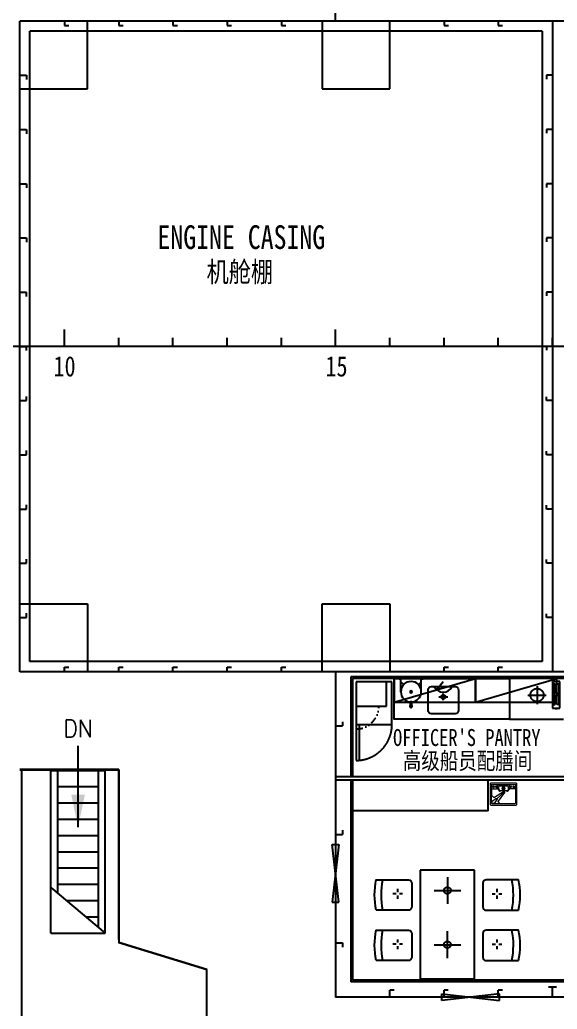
# Model space of a CAD drawing. Header units: millimetres. Extents: x -1838618 to -1600818, y -1770412 to -1553248.
# Drawn here: x -1752682 to -1744751, y -1695325 to -1680727 of the extents above; entities that cross this region are included whole.
import ezdxf
from ezdxf.enums import TextEntityAlignment as Align

# ---------------------------------------------------------------- set-up
doc = ezdxf.new("R2010")
doc.units = ezdxf.units.MM
doc.header["$LTSCALE"] = 100
for name, pattern in [('CENTER', [2, 1.25, -0.25, 0.25, -0.25]), ('CENTER2', [28.575, 19.05, -3.175, 3.175, -3.175]), ('DIVIDE', [1.25, 0.5, -0.25, 0, -0.25, 0, -0.25]), ('HIDDEN', [9.525, 6.35, -3.175]), ('PHANTOM2', [31.75, 15.875, -3.175, 3.175, -3.175, 3.175, -3.175])]:
    doc.linetypes.add(name, pattern=pattern)
for name, color, linetype in [('CENTER', 6, 'CENTER2'), ('Eq', 4, 'PHANTOM2'), ('FUN', 3, 'Continuous'), ('Furniture', 3, 'Continuous')]:
    doc.layers.add(name, color=color, linetype=linetype)
doc.styles.add('ROMANS4', font='romans.shx', dxfattribs={"width": 0.8, "height": 400, "bigfont": 'hzdx.shx'})
doc.styles.add('ROMANT', font='', dxfattribs={"width": 0.8})
doc.styles.get('ROMANT').set_extended_font_data('SimSun')

# ---------------------------------------------------------------- blocks, each defined once
blk = doc.blocks.new('67')
at = {"color": 4}
for p, q in [((6600, 0), (6600, 250)), ((10600, 0), (10600, 250)), ((5940, 0), (5940, 125)), ((6600, 0), (6600, 125)), ((7400, 0), (7400, 125)), ((8200, 0), (8200, 125)), ((9000, 0), (9000, 125)), ((9800, 0), (9800, 125)), ((11400, 0), (11400, 125)), ((12200, 0), (12200, 125)), ((13000, 0), (13000, 125)), ((13800, 0), (13800, 125))]:
    blk.add_line(p, q, dxfattribs=at)
at = {"color": 4, "ltscale": 100}
blk.add_line((26787, 0), (-4089, 0), dxfattribs=at)
at = {"color": 4, "style": 'ROMANT', "width": 0.8}
for s, p in [('10', (6437, -444)), ('15', (10450, -444))]:
    blk.add_text(s, height=300, dxfattribs=at).set_placement(p)
blk = doc.blocks.new('A DECK')
at = {"color": 6}
for p, q in [((-15200, -6250, 1770), (-16660, -6250, 1770)), ((-16635, -6250, 1770), (-16635, -11605, 1770)), ((-15200, -6250, 1770), (-15200, -8800, 1770)), ((-15200, -8750, 1770), (-15200, -6250, 1770)), ((-13900, -9200, 1770), (-15200, -8800, 1770)), ((-13900, -10995, 1770), (-13900, -9200, 1770))]:
    blk.add_line(p, q, dxfattribs=at)
blk = doc.blocks.new('冷热饮水机')
at = {"layer": 'CENTER', "color": 2, "linetype": 'Continuous', "lineweight": 20}
for p, q in [((0, 180), (0, -180)), ((269, 190), (10, 190)), ((25, 165), (25, -64)), ((268, 175), (35, 175)), ((269, 190), (245, 190)), ((245, 175), (245, 104)), ((266, 146), (270, 191)), ((275, 195), (274, 195)), ((275, 195), (276, 195)), ((284, 146), (280, 191)), ((330, 190), (281, 190)), ((330, 190), (281, 190)), ((305, 175), (282, 175)), ((305, 190), (305, -190)), ((330, 190), (330, -190)), ((190, 14), (64, -78)), ((203, 14), (99, -98)), ((203, 1), (117, -131)), ((272, 109), (209, 60)), ((277, 101), (215, 52)), ((279, 67), (235, 67)), ((266, 146), (266, 142)), ((282, 140), (268, 140)), ((268, 93), (291, 91)), ((284, 146), (284, 142)), ((289, -57), (289, 57)), ((300, 81), (300, -81)), ((25, -61), (25, -165)), ((86, -98), (31, -140)), ((54, -77), (34, -57)), ((99, -111), (60, -169)), ((143, -166), (118, -141)), ((272, -109), (209, -60)), ((277, -101), (215, -52)), ((235, -68), (279, -68)), ((245, -175), (245, -104)), ((266, -146), (266, -142)), ((266, -146), (270, -191)), ((268, -93), (291, -91)), ((282, -140), (268, -140)), ((284, -146), (280, -191)), ((284, -146), (284, -142)), ((10, -190), (269, -190)), ((32, -169), (31, -168)), ((35, -175), (139, -175)), ((268, -175), (139, -175)), ((275, -195), (274, -195)), ((275, -195), (276, -195)), ((281, -190), (330, -190)), ((282, -175), (305, -175)), ((282, -175), (282, -175))]:
    blk.add_line(p, q, dxfattribs=at)
blk.add_lwpolyline([(214, 52), (214, -52)], dxfattribs=at)
for centre, radius in [((252, 0), 22.5), ((231, 0), 1.18), ((232, 7), 1.18), ((235, 12), 1.18), ((236, 0), 1.18), ((238, 6), 1.18), ((240, 17), 1.18), ((241, 11), 1.18), ((242, 0), 1.18), ((243, 5), 1.18), ((245, 20), 1.18), ((246, 14), 1.18), ((247, 9), 1.18), ((252, 0), 4.72), ((252, 21), 1.18), ((252, 16), 1.18), ((252, 10), 1.18), ((257, 9), 1.18), ((259, 20), 1.18), ((258, 14), 1.18), ((261, 5), 1.18), ((262, 0), 1.18), ((263, 11), 1.18), ((264, 17), 1.18), ((266, 6), 1.18), ((268, 0), 1.18), ((269, 12), 1.18), ((272, 7), 1.18), ((273, 0), 1.18), ((232, -7), 1.18), ((235, -12), 1.18), ((238, -6), 1.18), ((240, -17), 1.18), ((241, -11), 1.18), ((243, -5), 1.18), ((245, -20), 1.18), ((246, -14), 1.18), ((247, -9), 1.18), ((252, -10), 1.18), ((252, -16), 1.18), ((252, -21), 1.18), ((257, -9), 1.18), ((258, -14), 1.18), ((259, -20), 1.18), ((261, -5), 1.18), ((263, -11), 1.18), ((264, -17), 1.18), ((266, -6), 1.18), ((269, -12), 1.18), ((272, -7), 1.18)]:
    blk.add_circle(centre, radius, dxfattribs=at)
for centre, radius, start, end in [((10, 180), 10, 90, 180), ((35, 165), 10, 90, 180), ((274, 191), 4, 90, 175.339), ((276, 191), 4, 4.661, 90), ((196, 7), 9.31, 315.4795, 135.4795), ((212, 56), 5, 119.9405, 318.0133), ((255, 104), 10, 180, 265), ((275, 105), 11, 244.3622, 191.0241), ((268, 142), 2, 180, 270), ((275, 105), 8, 255.6568, 179.4388), ((275, 105), 5, 296.0637, 132.8753), ((279, 57), 10, 0, 90), ((282, 142), 2, 270, 0), ((290, 81), 10, 0, 85), ((30, -61), 5, 45, 180), ((51, -154), 24, 144.597, 215.403), ((59, -72), 8, 225, 306.1539), ((93, -105), 9.31, 315.4795, 135.4795), ((123, -136), 8, 146.702, 225), ((212, -56), 5, 41.9867, 240.0595), ((255, -104), 10, 95, 180), ((275, -105), 11, 168.9759, 115.6378), ((268, -142), 2, 90, 180), ((275, -105), 8, 180.5612, 104.3432), ((275, -105), 5, 227.1247, 63.9363), ((279, -57), 10, 270, 0), ((282, -142), 2, 0, 90), ((290, -81), 10, 275, 0), ((10, -180), 10, 180, 270), ((35, -165), 10, 180, 270), ((46, -149), 24, 234.597, 305.403), ((139, -170), 5, 270, 45), ((274, -191), 4, 184.661, 270), ((276, -191), 4, 270, 355.339)]:
    blk.add_arc(centre, radius, start, end, dxfattribs=at)
blk = doc.blocks.new('A$C6E272F53')
at = {"layer": 'Eq', "linetype": 'ByBlock'}
for p, q in [((52, 341), (0, 341)), ((42, 354), (42, 328)), ((239, 328), (42, 328)), ((95, 328), (129, 286)), ((52, 13), (0, 13)), ((239, 26), (42, 26)), ((42, 26), (42, 0)), ((95, 26), (129, 68))]:
    blk.add_line(p, q, dxfattribs=at)
at = {"layer": 'Eq'}
for p, q in [((472, 177), (370, 177)), ((434, 187), (385, 187)), ((434, 167), (385, 167)), ((448, 205), (448, 149))]:
    blk.add_line(p, q, dxfattribs=at)
at = {"layer": 'Eq', "linetype": 'ByBlock'}
for radius in [151, 15.1]:
    blk.add_circle((234, 177), radius, dxfattribs=at)
at = {"layer": 'Eq'}
blk.add_circle((448, 177), 17.3, dxfattribs=at)
blk = doc.blocks.new('A$C54C34D97')
at = {"layer": 'Eq'}
for points in [[(12, 40), (0, 40), (0, 70), (12, 70)], [(12, 110), (12, 0), (405, 0), (405, 110)], [(206, 95), (64, 95), (64, 68), (206, 68)], [(206, 15), (64, 15), (64, 42), (206, 42)], [(369, 95), (227, 95), (227, 68), (369, 68)], [(369, 15), (227, 15), (227, 42), (369, 42)]]:
    blk.add_lwpolyline(points, close=True, dxfattribs=at)
blk = doc.blocks.new('A$C32B87A7B')
at = {"layer": 'Eq', "linetype": 'CENTER', "ltscale": 50}
for p, q in [((134, 268), (134, 0)), ((0, 134), (268, 134))]:
    blk.add_line(p, q, dxfattribs=at)
at = {"layer": 'Eq'}
blk.add_circle((134, 134), 97, dxfattribs=at)
blk = doc.blocks.new('餐用椅子')
at = {"color": 2, "linetype": 'Continuous'}
for p, q in [((0, 0), (-477, 0)), ((-527, -50), (-528, -400)), ((-478, -450), (0, -450))]:
    blk.add_line(p, q, dxfattribs=at)
at = {"color": 1, "linetype": 'CENTER', "ltscale": 54.848087}
for p, q in [((-319, -184), (-319, -136)), ((-391, -209), (-344, -209)), ((-319, -281), (-319, -234)), ((-294, -209), (-247, -209))]:
    blk.add_line(p, q, dxfattribs=at)
at = {"color": 2, "linetype": 'Continuous'}
for centre, radius, start, end in [((-477, -50), 50, 89.9532, 179.9532), ((-1203, -224), 1126, 348.4294, 11.4873), ((-1117, -223), 1139, 348.4968, 11.4198), ((-478, -400), 50, 179.9532, 269.9532)]:
    blk.add_arc(centre, radius, start, end, dxfattribs=at)
blk = doc.blocks.new('window')
at = {"color": 4}
for p, q in [((-426, 50), (-426, -50)), ((-426, -50), (426, 50)), ((426, -50), (-426, 50)), ((426, 50), (426, -50))]:
    blk.add_line(p, q, dxfattribs=at)
blk = doc.blocks.new('DER')
at = {"color": 6}
for p, q in [((0, -4800), (0, -2250)), ((-4660, -14400), (-4660, -4800)), ((3400.3, -4800), (-4660, -4800)), ((-4000, -4800), (-4000, -4865)), ((-3660, -5800), (-3660, -4800)), ((-3200, -4800), (-3200, -4865)), ((-2400, -4800), (-2400, -4865)), ((-1600, -4800), (-1600, -4865)), ((-800, -4800), (-800, -4865)), ((-200, -4800), (-200, -5800)), ((800, -5800), (800, -4800)), ((1600, -4800), (1600, -4865)), ((2400, -4800), (2400, -4865)), ((3200, -4800), (3200, -14400)), ((-4000, -4865), (-3935, -4865)), ((-3200, -4865), (-3135, -4865)), ((-2400, -4865), (-2335, -4865)), ((-1600, -4865), (-1535, -4865)), ((-800, -4865), (-735, -4865)), ((1600, -4865), (1665, -4865)), ((2400, -4865), (2465, -4865)), ((-4660, -5600), (-4560, -5600)), ((-4560, -5600), (-4560, -5663)), ((3200, -5600), (3110, -5600)), ((3110, -5600), (3110, -5656)), ((-4660, -5800), (-3660, -5800)), ((-200, -5800), (800, -5800)), ((-4660, -6400), (-4560, -6400)), ((-4560, -6400), (-4560, -6463)), ((3200, -6400), (3110, -6400)), ((3110, -6400), (3110, -6456)), ((-4660, -7200), (-4560, -7200)), ((-4560, -7200), (-4560, -7263)), ((3200, -7200), (3110, -7200)), ((3110, -7200), (3110, -7256)), ((-4660, -8000), (-4560, -8000)), ((-4560, -8000), (-4560, -8063)), ((3200, -8000), (3110, -8000)), ((3110, -8000), (3110, -8056)), ((-4660, -8800), (-4560, -8800)), ((-4560, -8863), (-4560, -8800)), ((3200, -8800), (3110, -8800)), ((3110, -8800), (3110, -8856)), ((-4660, -9600), (-4560, -9600)), ((-4560, -9663), (-4560, -9600)), ((3200, -9600), (3110, -9600)), ((3110, -9600), (3110, -9656)), ((-4560, -10400), (-4560, -10337)), ((3110, -10400), (3110, -10344)), ((-4660, -10400), (-4560, -10400)), ((3200, -10400), (3110, -10400)), ((-4660, -11200), (-4560, -11200)), ((-4560, -11200), (-4560, -11137)), ((3110, -11200), (3110, -11144)), ((3200, -11200), (3110, -11200)), ((-4560, -12000), (-4560, -11937)), ((3110, -12000), (3110, -11944)), ((-4660, -12000), (-4560, -12000)), ((3200, -12000), (3110, -12000)), ((-4660, -12800), (-4560, -12800)), ((-4560, -12800), (-4560, -12737)), ((3110, -12800), (3110, -12744)), ((3200, -12800), (3110, -12800)), ((-4660, -13400), (-3660, -13400)), ((-3660, -13400), (-3660, -14400)), ((-200, -14400), (-200, -13400)), ((-200, -13400), (800, -13400)), ((800, -13400), (800, -14400)), ((-4560, -13600), (-4560, -13537)), ((3110, -13600), (3110, -13544)), ((-4660, -13600), (-4560, -13600)), ((3200, -13600), (3110, -13600)), ((3400, -14400), (-4660, -14400)), ((-4000, -14400), (-4000, -14335)), ((-4000, -14335), (-3935, -14335)), ((-3200, -14400), (-3200, -14335)), ((-3200, -14335), (-3135, -14335)), ((-2400, -14400), (-2400, -14335)), ((-2400, -14335), (-2335, -14335)), ((-1600, -14400), (-1600, -14335)), ((-1600, -14335), (-1535, -14335)), ((-800, -14400), (-800, -14335)), ((-800, -14335), (-735, -14335)), ((0, -14400), (0, -17627)), ((1600, -14400), (1600, -14335)), ((1600, -14335), (1665, -14335)), ((2400, -14400), (2400, -14335)), ((2400, -14335), (2465, -14335)), ((100, -15137), (100, -15200)), ((0, -15200), (100, -15200)), ((100, -16737), (100, -16800)), ((0, -16800), (100, -16800)), ((0, -17627), (0, -19200)), ((0, -18400), (100, -18400)), ((100, -18400), (100, -18463)), ((800, -19200), (800, -19100)), ((863, -19100), (800, -19100)), ((1600, -19200), (1600, -19100)), ((1663, -19100), (1600, -19100)), ((2400, -19200), (2400, -19100)), ((2463, -19100), (2400, -19100)), ((3140, -19050), (3260, -19050)), ((3200, -19200), (3200, -19050)), ((4074.1, -19200), (0, -19200))]:
    blk.add_line(p, q, dxfattribs=at)
at = {"color": 2, "ltscale": 10}
for p, q in [((-4510, -14250.4), (-4510, -4950)), ((3050, -4950), (-4510, -4950)), ((3050, -4950), (3050, -14250.4)), ((3050, -14250.4), (-4510, -14250.4)), ((2249.8, -16450), (249.8, -16450))]:
    blk.add_line(p, q, dxfattribs=at)
at = {"color": 2}
for p, q in [((-4660, -9600), (-4660, -9475)), ((225, -14475), (225, -15950)), ((3950, -14475), (225, -14475)), ((250, -14500), (250, -15950)), ((3950, -14500), (250, -14500)), ((3950, -15950), (0, -15950)), ((4000, -16000), (0, -16000)), ((225, -16000), (225, -18975)), ((250, -16000), (250, -18950)), ((2249.8, -16450), (2249.8, -16000)), ((2049.8, -17330), (1249.8, -17330)), ((8275, -18975), (225, -18975)), ((8250, -18950), (250, -18950))]:
    blk.add_line(p, q, dxfattribs=at)
at = {"color": 2, "ltscale": 2}
for p, q in [((752.2, -14908.7), (752.2, -14548.7)), ((302.2, -14908.7), (752.2, -14908.7))]:
    blk.add_line(p, q, dxfattribs=at)
at = {"color": 2, "linetype": 'CENTER', "ltscale": 50}
for p, q in [((1649.8, -17429.9), (1649.8, -17824.8)), ((1452.3, -17627.3), (1847.2, -17627.3)), ((1649.8, -18624.8), (1649.8, -18229.9)), ((1452.3, -18427.3), (1847.2, -18427.3))]:
    blk.add_line(p, q, dxfattribs=at)
at = {"color": 4}
for p, q in [((1567.3, -19251.3), (1567.3, -19151.3)), ((1567.3, -19151.3), (2419.3, -19251.3)), ((2419.3, -19151.3), (1567.3, -19251.3)), ((2419.3, -19251.3), (2419.3, -19151.3))]:
    blk.add_line(p, q, dxfattribs=at)
at = {"color": 2}
blk.add_lwpolyline([(1249.8, -17330), (1249.8, -18930), (2049.8, -18930), (2049.8, -17330)], dxfattribs=at)
at = {"color": 2, "linetype": 'HIDDEN', "ltscale": 100}
for centre in [(1649.8, -17627.3), (1649.8, -18427.3)]:
    blk.add_circle(centre, 50, dxfattribs=at)
at = {"color": 2, "linetype": 'DIVIDE', "ltscale": 2}
blk.add_arc((302.2, -14908.7), 336.4, 270, 0, dxfattribs=at)
at = {"layer": 'Eq'}
for p, q in [((302.2, -15178.1), (302.2, -15708.1)), ((349.7, -15178.7), (350.4, -15708.3))]:
    blk.add_line(p, q, dxfattribs=at)
at = {"layer": 'Eq', "ltscale": 3}
blk.add_lwpolyline([(302.2, -15178.7), (832.2, -15178.7), (832.2, -14548.7), (302.2, -14548.7)], close=True, dxfattribs=at)
blk.add_arc((302.2, -15178.7), 530, 270, 0, dxfattribs=at)
at = {"layer": 'FUN', "linetype": 'DIVIDE', "ltscale": 300}
for p, q in [((864.8, -14850), (2064.8, -14500)), ((2064.8, -14850), (3264.8, -14500))]:
    blk.add_line(p, q, dxfattribs=at)
at = {"layer": 'FUN'}
for p, q in [((1589.4, -14550.3), (1495.1, -14666.9)), ((1589.4, -14820), (1589.4, -14720)), ((1524.7, -14770), (1654.1, -14770)), ((2564.8, -15100), (3364.8, -15100))]:
    blk.add_line(p, q, dxfattribs=at)
blk.add_lwpolyline([(2564.8, -15100), (864.8, -15100), (864.8, -14500), (2564.8, -14500)], close=True, dxfattribs=at)
at = {"layer": 'FUN', "linetype": 'DIVIDE', "ltscale": 300}
for points in [[(864.8, -14850), (2064.8, -14850), (2064.8, -14500), (864.8, -14500)], [(2064.8, -14850), (3264.8, -14850), (3264.8, -14500), (2064.8, -14500)]]:
    blk.add_lwpolyline(points, close=True, dxfattribs=at)
at = {"layer": 'FUN'}
blk.add_lwpolyline([(1364.4, -14970), (1364.4, -14670, -0.4142136), (1414.4, -14620), (1764.4, -14620, -0.4142136), (1814.4, -14670), (1814.4, -14970, -0.4142136), (1764.4, -15020), (1414.4, -15020, -0.4142136)], format="xyb", close=True, dxfattribs=at)
blk.add_circle((1589.4, -14770), 30, dxfattribs=at)
blk.add_arc((1589.4, -14550.3), 150, 207.7016, 332.2984, dxfattribs=at)
at = {"color": 7, "xscale": -1, "rotation": 90}
blk.add_blockref('A$C6E272F53', (1290.5, -14461.1), dxfattribs=at)
at = {"xscale": -1, "rotation": 270}
blk.add_blockref('冷热饮水机', (2478, -16373.1), dxfattribs=at)
at = {"color": 6, "xscale": -1}
for p in [(598.3, -17469.5), (598.3, -18212.7)]:
    blk.add_blockref('餐用椅子', p, dxfattribs=at)
at = {"color": 6}
for p in [(2701.2, -17469.5), (2701.3, -18212.7)]:
    blk.add_blockref('餐用椅子', p, dxfattribs=at)
at = {"layer": 'Eq', "linetype": 'ByBlock', "rotation": 90}
blk.add_blockref('A$C54C34D97', (3309, -14949.9), dxfattribs=at)
at = {"layer": 'Eq'}
blk.add_blockref('A$C32B87A7B', (2838.3, -14879), dxfattribs=at)
at = {"layer": 'Furniture', "xscale": -1, "rotation": 90}
blk.add_blockref('window', (0, -17376), dxfattribs=at)
at = {"color": 2, "style": 'ROMANT', "width": 0.8}
for s, height, p in [('ENGINE CASING', 350, (-1391.1, -7987.8)), ('机舱棚', 300, (-1413.4, -8493.4)), ("OFFICER'S PANTRY", 250, (1936.2, -15366.7)), ('高级船员配膳间', 250, (1946.7, -15709.9))]:
    blk.add_text(s, height=height, dxfattribs=at).set_placement(p, align=Align.MIDDLE)

msp = doc.modelspace()

# ---------------------------------------------------------------- linework, layer by layer
at = {"color": 2}
for p, q in [((-1751821.7, -1692641.2), (-1751821.7, -1691441.2)), ((-1752221.7, -1694201.2), (-1752221.7, -1691801.2)), ((-1752221.7, -1691801.2), (-1751421.7, -1691801.2)), ((-1752121.7, -1693613), (-1752121.7, -1691801.2)), ((-1751521.7, -1694117.2), (-1751521.7, -1691801.2)), ((-1751421.7, -1694201.2), (-1751421.7, -1691801.2)), ((-1752121.7, -1692041.2), (-1751521.7, -1692041.2)), ((-1752121.7, -1692281.2), (-1751521.7, -1692281.2)), ((-1752121.7, -1692521.2), (-1751521.7, -1692521.2)), ((-1752121.7, -1692761.2), (-1751521.7, -1692761.2)), ((-1752121.7, -1693001.2), (-1751521.7, -1693001.2)), ((-1752121.7, -1693241.2), (-1751521.7, -1693241.2)), ((-1752121.7, -1693481.2), (-1751521.7, -1693481.2)), ((-1752221.7, -1693529), (-1751421.7, -1694201.2)), ((-1751993, -1693721.2), (-1751521.7, -1693721.2)), ((-1751707.3, -1693961.2), (-1751521.7, -1693961.2)), ((-1752221.7, -1694201.2), (-1751421.7, -1694201.2))]:
    msp.add_line(p, q, dxfattribs=at)
at = {"color": 6}
for p, q in [((-1751221.7, -1691795.7, 1770), (-1752681.7, -1691795.7, 1770)), ((-1752656.7, -1691795.7, 1770), (-1752656.7, -1697150.5, 1770)), ((-1751221.7, -1691795.7, 1770), (-1751221.7, -1694345.7, 1770)), ((-1751221.7, -1694295.7, 1770), (-1751221.7, -1691795.7, 1770)), ((-1749921.7, -1694745.7, 1770), (-1751221.7, -1694345.7, 1770)), ((-1749921.7, -1696540.3, 1770), (-1749921.7, -1694745.7, 1770))]:
    msp.add_line(p, q, dxfattribs=at)
at = {"color": 2}
msp.add_solid([(-1751721.7, -1692161.2), (-1751921.7, -1692161.2), (-1751821.7, -1692641.2)], dxfattribs=at)

# ---------------------------------------------------------------- block references
for name, p in [('A DECK', (-1736021.7, -1685540.7, -1770)), ('DER', (-1748021.7, -1675945.7))]:
    msp.add_blockref(name, p)
at = {"color": 7}
msp.add_blockref('67', (-1758621.7, -1685545.7), dxfattribs=at)

# ---------------------------------------------------------------- texts
at = {"color": 2, "style": 'ROMANS4', "width": 0.9}
msp.add_text('DN', height=259.2, dxfattribs=at).set_placement((-1751820.4, -1691182.8), align=Align.MIDDLE)

doc.saveas('drawing.dxf')
